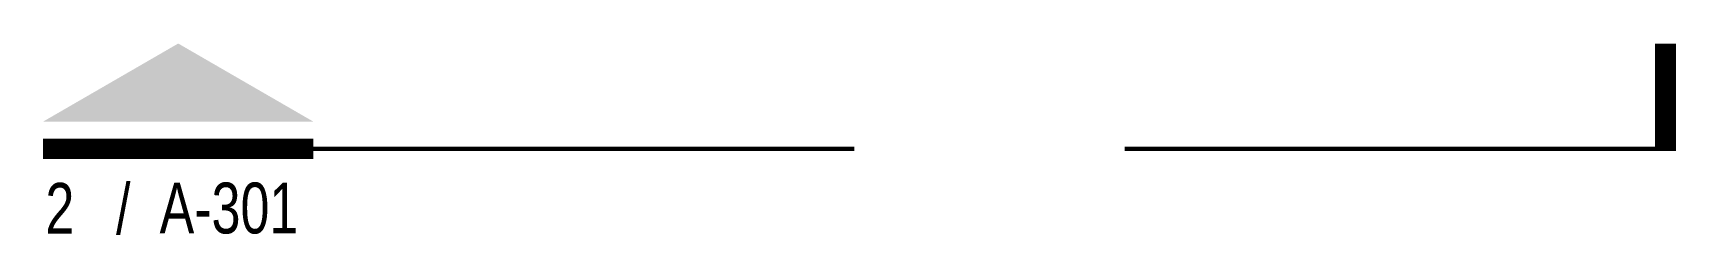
# Model space of a CAD drawing. Header units: inches. Extents: x -0.27 to 2.77, y -0.16 to 0.21.
import ezdxf
from ezdxf.enums import TextEntityAlignment as Align

# ---------------------------------------------------------------- set-up
doc = ezdxf.new("R2010")
doc.units = ezdxf.units.IN
doc.header["$MEASUREMENT"] = 0
doc.layers.add('0 @ 1', color=7, linetype='Continuous')
doc.styles.add('SansAttr', font='swisscl.ttf')

# ---------------------------------------------------------------- blocks, each defined once
blk = doc.blocks.new('BldgSectKey')
at = {"color": 0}
for points in [[(1.75, 0, 0.00781, 0.00781, 0), (2.75, 0, 0.0391, 0.0391, 0), (2.75, 0.1943, 0.00781, 0.00781, 0)], [(-0.25, 0, 0.0375, 0.0375, 0), (0.25, 0, 0.00781, 0.00781, 0), (1.25, 0, 0, 0, 0)]]:
    blk.add_lwpolyline(points, format="xyseb", dxfattribs=at)
blk.add_solid([(-0.25, 0.05), (0, 0.1943), (0.25, 0.05)], dxfattribs=at)
at = {"color": 0, "style": 'SansAttr'}
blk.add_text('/', height=0.0938, dxfattribs=at).set_placement((-0.1016, -0.1094), align=Align.MIDDLE)
for tag, p in [('NUMBER', (-0.2188, -0.1094)), ('SHEET', (0.0938, -0.1094))]:
    blk.add_attdef(tag, text='', height=0.0938, dxfattribs=at).set_placement(p, align=Align.MIDDLE)

msp = doc.modelspace()

# ---------------------------------------------------------------- block references
at = {"layer": '0 @ 1'}
msp.add_blockref('BldgSectKey', (0, 0), dxfattribs=at).add_auto_attribs({'NUMBER': '2', 'SHEET': 'A-301'})

doc.saveas('drawing.dxf')
